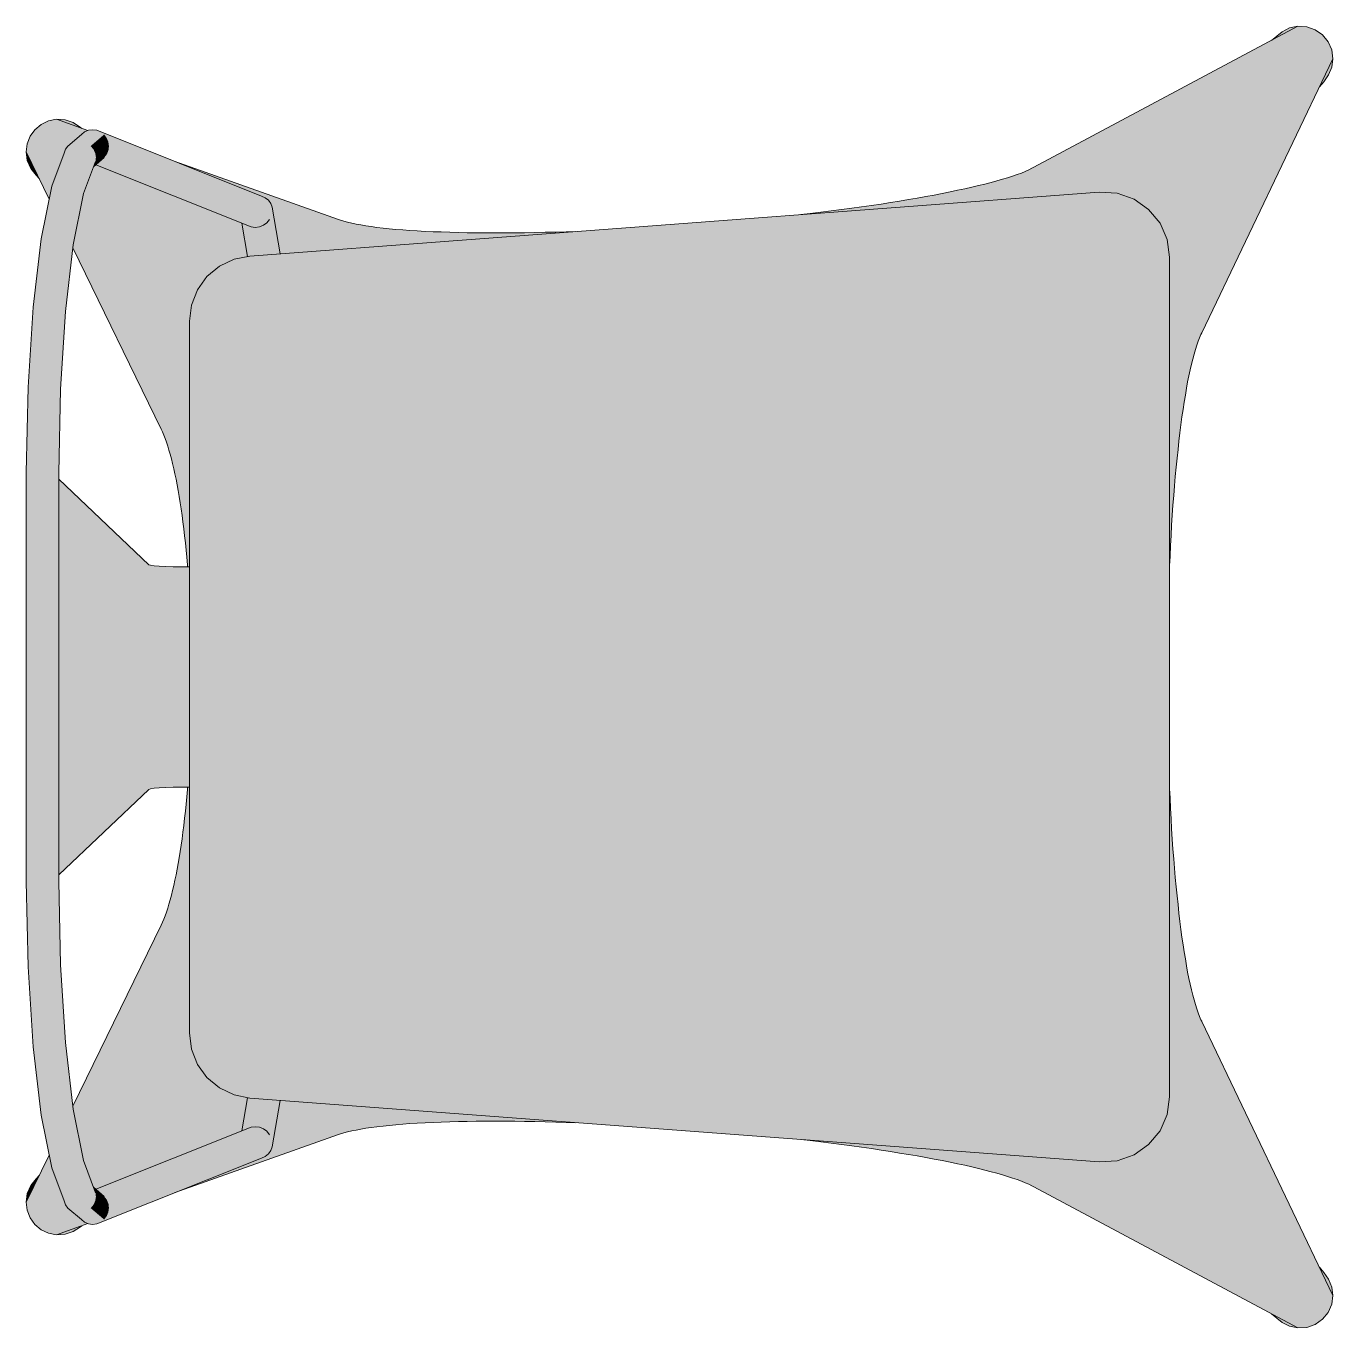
# Model space of a CAD drawing. Header units: millimetres. Extents: x 0 to 673989, y 0 to 383369.
# Drawn here: x 259774.2 to 260172.1, y 190180.1 to 190576.4 of the extents above; entities that cross this region are included whole.
import ezdxf

# ---------------------------------------------------------------- set-up
doc = ezdxf.new("R2010")
doc.units = ezdxf.units.MM
doc.header["$LTSCALE"] = 500
doc.layers.add('meble', color=5, linetype='Continuous', lineweight=80)

msp = doc.modelspace()

# ---------------------------------------------------------------- hatches: boundary and pattern name
at = {"layer": 'meble', "lineweight": 25, "true_color": 0xffffff, "transparency": 33554559}
for points in [[(260012.95, 190519.38), (260010.02, 190519.04), (260100.93, 190525.85), (260101.78, 190525.8), (260161.36, 190576.43), (260080.99, 190533.46), (260080.99, 190533.46), (260080.44, 190533.16), (260079.45, 190532.66), (260078.36, 190532.22), (260077.21, 190531.72), (260075.92, 190531.27), (260074.53, 190530.77), (260073.03, 190530.28), (260071.44, 190529.83), (260069.75, 190529.33), (260068.01, 190528.83), (260066.12, 190528.34), (260064.18, 190527.89), (260062.14, 190527.39), (260060, 190526.89), (260057.77, 190526.45), (260055.48, 190525.95), (260053.09, 190525.45), (260050.65, 190525), (260048.12, 190524.56), (260045.53, 190524.06), (260042.85, 190523.61), (260040.11, 190523.16), (260037.32, 190522.72), (260034.49, 190522.27), (260031.56, 190521.82), (260028.57, 190521.42), (260025.54, 190520.98), (260022.45, 190520.58), (260019.32, 190520.18), (260016.19, 190519.78)], [(260106.85, 190525.35), (260164.1, 190576.23), (260161.36, 190576.43), (260101.78, 190525.8), (260106.41, 190525.55)], [(260111.68, 190523.61), (260166.68, 190575.34), (260164.1, 190576.23), (260106.85, 190525.35), (260111.53, 190523.71)], [(260119.29, 190516.6), (260170.61, 190571.66), (260168.87, 190573.79), (260115.95, 190520.63), (260115.95, 190520.63)], [(260119.44, 190516.4), (260121.38, 190511.87), (260171.71, 190569.17), (260170.61, 190571.66), (260119.29, 190516.6)], [(260121.57, 190511.43), (260122.22, 190506.85), (260172.05, 190566.48), (260171.71, 190569.17), (260121.38, 190511.87)], [(260122.32, 190412.16), (260122.47, 190415.09), (260122.62, 190418.28), (260122.82, 190421.41), (260122.97, 190424.54), (260123.17, 190427.58), (260123.36, 190430.61), (260123.61, 190433.59), (260123.86, 190436.48), (260124.06, 190439.31), (260124.36, 190442.15), (260124.61, 190444.88), (260124.91, 190447.52), (260125.16, 190450.1), (260125.5, 190452.64), (260125.8, 190455.08), (260126.1, 190457.47), (260126.45, 190459.75), (260126.8, 190461.99), (260127.14, 190464.13), (260127.49, 190466.17), (260127.84, 190468.11), (260128.24, 190470), (260128.59, 190471.79), (260128.98, 190473.48), (260129.38, 190475.07), (260129.78, 190476.56), (260130.18, 190477.96), (260130.63, 190479.3), (260131.02, 190480.49), (260131.42, 190481.59), (260131.87, 190482.58), (260132.12, 190483.08), (260132.12, 190483.08), (260172.05, 190566.48), (260122.22, 190506.85), (260122.32, 190506.06)], [(259785.57, 190537.44), (259785.72, 190537.79), (259786.17, 190538.93), (259786.91, 190539.92), (259786.91, 190539.97), (259778.76, 190546.49), (259776.87, 190544.9)], [(259783.38, 190548.08), (259790.44, 190543.01), (259790.99, 190543.46), (259791.99, 190544.25), (259792.98, 190544.65)], [(259832.87, 190503.22), (259833.02, 190503.37), (259837.09, 190505.31), (259802.43, 190531.42), (259795.42, 190534.21), (259794.82, 190533.66)], [(259849.08, 190521.27), (259851.52, 190507.15), (259941.59, 190513.91), (259938.65, 190513.81), (259935.42, 190513.71), (259932.24, 190513.67), (259929.1, 190513.57), (259925.97, 190513.52), (259922.94, 190513.47), (259919.9, 190513.47), (259916.97, 190513.47), (259914.08, 190513.47), (259911.25, 190513.52), (259908.46, 190513.52), (259905.78, 190513.57), (259903.14, 190513.67), (259900.56, 190513.76), (259898.07, 190513.86), (259895.63, 190513.96), (259893.29, 190514.11), (259891.06, 190514.21), (259888.87, 190514.41), (259886.78, 190514.56), (259884.74, 190514.76), (259882.85, 190514.96), (259881.01, 190515.16), (259879.27, 190515.41), (259877.63, 190515.65), (259876.09, 190515.9), (259874.64, 190516.15), (259873.3, 190516.45), (259872.06, 190516.75), (259870.91, 190517.05), (259869.87, 190517.35), (259869.32, 190517.54), (259869.27, 190517.54), (259819.24, 190535.35), (259845.85, 190524.71), (259846.99, 190524.21), (259847.94, 190523.46), (259848.68, 190522.42)], [(259826.5, 190496.36), (259829.24, 190500.19), (259829.24, 190500.19), (259793.58, 190530.62), (259792.38, 190527.39)], [(259793.58, 190530.62), (259829.24, 190500.19), (259832.87, 190503.22), (259794.82, 190533.66), (259794.67, 190533.56)], [(259802.43, 190531.42), (259837.09, 190505.31), (259837.49, 190505.51), (259841.57, 190506.3), (259841.57, 190506.35), (259811.93, 190527.59)], [(259791.44, 190524.21), (259824.71, 190491.98), (259826.35, 190496.16), (259826.5, 190496.36), (259792.38, 190527.39), (259791.69, 190525.45)], [(259842.32, 190250.07), (260100.93, 190230.68), (260106.41, 190231.03), (260111.53, 190232.82), (260115.95, 190235.95), (260119.44, 190240.13), (260121.57, 190245.1), (260122.32, 190250.52), (260122.32, 190506.06), (260121.57, 190511.43), (260119.44, 190516.4), (260115.95, 190520.63), (260111.53, 190523.71), (260106.41, 190525.55), (260100.93, 190525.85), (259842.32, 190506.45), (259837.49, 190505.51), (259833.02, 190503.37), (259829.24, 190500.19), (259826.35, 190496.16), (259824.56, 190491.53), (259823.92, 190486.66), (259823.92, 190269.92), (259824.56, 190264.99), (259826.35, 190260.37), (259829.24, 190256.39), (259833.02, 190253.21), (259837.49, 190251.07)], [(259824.01, 190487.36), (259824.56, 190491.53), (259824.71, 190491.98), (259791.44, 190524.21), (259790.84, 190521.22)], [(259823.32, 190411.81), (259823.92, 190411.81), (259823.92, 190486.66), (259824.01, 190487.36), (259790.84, 190521.22), (259788.55, 190509.84), (259788.4, 190508.89), (259815.31, 190453.74), (259815.66, 190452.94), (259816.06, 190451.95), (259816.5, 190450.9), (259816.9, 190449.81), (259817.3, 190448.61), (259817.65, 190447.37), (259818.05, 190446.08), (259818.44, 190444.68), (259818.79, 190443.24), (259819.14, 190441.7), (259819.49, 190440.16), (259819.84, 190438.52), (259820.19, 190436.83), (259820.48, 190435.04), (259820.78, 190433.25), (259821.08, 190431.36), (259821.38, 190429.47), (259821.68, 190427.48), (259821.93, 190425.49), (259822.17, 190423.4), (259822.42, 190421.31), (259822.67, 190419.12), (259822.87, 190416.93), (259823.07, 190414.74), (259823.27, 190412.46)], [(259842.32, 190506.45), (259842.32, 190506.45), (259843.11, 190506.55), (259841.52, 190515.8), (259840.63, 190516.15)], [(259843.11, 190506.55), (259844.16, 190506.6), (259842.66, 190515.31), (259841.97, 190515.6), (259841.52, 190515.8)], [(259788.55, 190246.69), (259790.84, 190235.35), (259824.01, 190269.17), (259823.92, 190269.92), (259823.92, 190344.72), (259823.32, 190344.72), (259823.27, 190344.07), (259823.07, 190341.83), (259822.87, 190339.6), (259822.67, 190337.41), (259822.42, 190335.27), (259822.17, 190333.13), (259821.93, 190331.09), (259821.68, 190329.05), (259821.38, 190327.11), (259821.08, 190325.17), (259820.78, 190323.28), (259820.48, 190321.49), (259820.19, 190319.75), (259819.84, 190318.06), (259819.49, 190316.42), (259819.14, 190314.83), (259818.79, 190313.34), (259818.44, 190311.84), (259818.05, 190310.5), (259817.65, 190309.16), (259817.3, 190307.91), (259816.9, 190306.72), (259816.5, 190305.63), (259816.06, 190304.58), (259815.66, 190303.64), (259815.31, 190302.79), (259788.4, 190247.64)], [(260122.22, 190249.68), (260172.05, 190190.04), (260132.12, 190273.45), (260132.12, 190273.5), (260131.87, 190273.95), (260131.42, 190274.94), (260131.02, 190276.04), (260130.63, 190277.28), (260130.18, 190278.57), (260129.78, 190279.96), (260129.38, 190281.46), (260128.98, 190283.05), (260128.59, 190284.74), (260128.24, 190286.53), (260127.84, 190288.42), (260127.49, 190290.36), (260127.14, 190292.45), (260126.8, 190294.59), (260126.45, 190296.77), (260126.1, 190299.06), (260125.8, 190301.45), (260125.5, 190303.89), (260125.16, 190306.42), (260124.91, 190309.01), (260124.61, 190311.69), (260124.36, 190314.43), (260124.06, 190317.22), (260123.86, 190320.05), (260123.61, 190322.98), (260123.36, 190325.92), (260123.17, 190328.95), (260122.97, 190332.04), (260122.82, 190335.12), (260122.62, 190338.3), (260122.47, 190341.49), (260122.32, 190344.37), (260122.32, 190250.52)], [(259791.44, 190232.32), (259824.71, 190264.6), (259824.56, 190264.99), (259824.01, 190269.17), (259790.84, 190235.35)], [(259791.69, 190231.08), (259792.38, 190229.14), (259826.5, 190260.22), (259826.35, 190260.37), (259824.71, 190264.6), (259791.44, 190232.32)], [(259793.58, 190225.9), (259829.24, 190256.39), (259829.24, 190256.39), (259826.5, 190260.22), (259792.38, 190229.14)], [(259794.67, 190222.97), (259794.82, 190222.87), (259832.87, 190253.31), (259829.24, 190256.39), (259793.58, 190225.9)], [(259794.82, 190222.87), (259795.42, 190222.32), (259802.43, 190225.16), (259837.09, 190251.22), (259833.02, 190253.21), (259832.87, 190253.31)], [(259837.09, 190251.22), (259802.43, 190225.16), (259811.93, 190228.94), (259841.57, 190250.17), (259841.57, 190250.22), (259837.49, 190251.07)], [(259845.85, 190231.82), (259819.24, 190221.23), (259869.27, 190238.98), (259869.32, 190238.98), (259869.87, 190239.18), (259870.91, 190239.48), (259872.06, 190239.83), (259873.3, 190240.08), (259874.64, 190240.38), (259876.09, 190240.62), (259877.63, 190240.92), (259879.27, 190241.12), (259881.01, 190241.37), (259882.85, 190241.57), (259884.74, 190241.77), (259886.78, 190241.97), (259888.87, 190242.17), (259891.06, 190242.32), (259893.29, 190242.46), (259895.63, 190242.56), (259898.07, 190242.71), (259900.56, 190242.81), (259903.14, 190242.86), (259905.78, 190242.96), (259908.46, 190243.01), (259911.25, 190243.06), (259914.08, 190243.06), (259916.97, 190243.06), (259919.9, 190243.06), (259922.94, 190243.06), (259925.97, 190243.01), (259929.1, 190242.96), (259932.24, 190242.91), (259935.42, 190242.81), (259938.65, 190242.71), (259941.59, 190242.61), (259851.52, 190249.38), (259849.08, 190235.25), (259848.68, 190234.11), (259847.94, 190233.11), (259846.99, 190232.32)], [(259843.11, 190250.02), (259841.52, 190240.77), (259841.97, 190240.92), (259842.66, 190241.22), (259844.16, 190249.92)], [(260171.71, 190187.36), (260172.05, 190190.04), (260122.22, 190249.68), (260121.57, 190245.1), (260121.38, 190244.65)], [(260170.61, 190184.87), (260171.71, 190187.36), (260121.38, 190244.65), (260119.44, 190240.13), (260119.29, 190239.93)], [(260115.95, 190235.9), (260168.87, 190182.78), (260170.61, 190184.87), (260119.29, 190239.93), (260115.95, 190235.95)], [(260161.36, 190180.15), (260101.78, 190230.73), (260100.93, 190230.68), (260010.02, 190237.49), (260012.95, 190237.14), (260016.19, 190236.75), (260019.32, 190236.35), (260022.45, 190235.95), (260025.54, 190235.55), (260028.57, 190235.15), (260031.56, 190234.71), (260034.49, 190234.26), (260037.32, 190233.81), (260040.11, 190233.36), (260042.85, 190232.92), (260045.53, 190232.47), (260048.12, 190232.02), (260050.65, 190231.52), (260053.09, 190231.08), (260055.48, 190230.58), (260057.77, 190230.13), (260060, 190229.63), (260062.14, 190229.14), (260064.18, 190228.69), (260066.12, 190228.19), (260068.01, 190227.69), (260069.75, 190227.2), (260071.44, 190226.75), (260073.03, 190226.25), (260074.53, 190225.75), (260075.92, 190225.31), (260077.21, 190224.81), (260078.36, 190224.31), (260079.45, 190223.86), (260080.44, 190223.37), (260080.99, 190223.12), (260080.99, 190223.12)], [(260106.85, 190231.18), (260164.1, 190180.3), (260166.68, 190181.19), (260111.68, 190232.92), (260111.53, 190232.82)], [(260101.78, 190230.73), (260161.36, 190180.15), (260164.1, 190180.3), (260106.85, 190231.18), (260106.41, 190231.03)], [(259778.76, 190210.04), (259786.91, 190216.6), (259786.91, 190216.6), (259786.17, 190217.6), (259785.72, 190218.79), (259785.57, 190219.09), (259776.87, 190211.63)], [(259783.38, 190208.5), (259792.98, 190211.88), (259791.99, 190212.33), (259790.99, 190213.12), (259790.44, 190213.57)]]:
    msp.add_hatch(color=7, dxfattribs=at).paths.add_polyline_path(points)

# ---------------------------------------------------------------- linework, layer by layer
at = {"layer": 'meble', "lineweight": 9}
for points in [[(260010.02, 190519.04), (260012.95, 190519.38), (260016.19, 190519.78), (260019.32, 190520.18), (260022.45, 190520.58), (260025.54, 190520.98), (260028.57, 190521.42), (260031.56, 190521.82), (260034.49, 190522.27), (260037.32, 190522.72), (260040.11, 190523.16), (260042.85, 190523.61), (260045.53, 190524.06), (260048.12, 190524.56), (260050.65, 190525), (260053.09, 190525.45), (260055.48, 190525.95), (260057.77, 190526.45), (260060, 190526.89), (260062.14, 190527.39), (260064.18, 190527.89), (260066.12, 190528.34), (260068.01, 190528.83), (260069.75, 190529.33), (260071.44, 190529.83), (260073.03, 190530.28), (260074.53, 190530.77), (260075.92, 190531.27), (260077.21, 190531.72), (260078.36, 190532.22), (260079.45, 190532.66), (260080.44, 190533.16), (260080.99, 190533.46), (260161.36, 190576.43), (260164.1, 190576.23), (260166.68, 190575.34), (260168.87, 190573.79), (260170.61, 190571.66), (260171.71, 190569.17), (260172.05, 190566.48), (260171.76, 190563.95), (260170.76, 190561.61), (260169.27, 190559.52), (260167.98, 190557.93)], [(260153.35, 190572.1), (260156.59, 190574.74), (260158.87, 190575.88), (260161.36, 190576.43)], [(260172.05, 190566.48), (260132.12, 190483.08), (260131.87, 190482.58), (260131.42, 190481.59), (260131.02, 190480.49), (260130.63, 190479.3), (260130.18, 190477.96), (260129.78, 190476.56), (260129.38, 190475.07), (260128.98, 190473.48), (260128.59, 190471.79), (260128.24, 190470), (260127.84, 190468.11), (260127.49, 190466.17), (260127.14, 190464.13), (260126.8, 190461.99), (260126.45, 190459.75), (260126.1, 190457.47), (260125.8, 190455.08), (260125.5, 190452.64), (260125.16, 190450.1), (260124.91, 190447.52), (260124.61, 190444.88), (260124.36, 190442.15), (260124.06, 190439.31), (260123.86, 190436.48), (260123.61, 190433.59), (260123.36, 190430.61), (260123.17, 190427.58), (260122.97, 190424.54), (260122.82, 190421.41), (260122.62, 190418.28), (260122.47, 190415.09), (260122.32, 190412.16)], [(259778.21, 190529.93), (259777.21, 190531.02), (259775.57, 190533.11), (259774.53, 190535.55), (259774.18, 190538.13), (259774.53, 190540.57), (259775.42, 190542.91), (259776.87, 190544.9), (259778.76, 190546.49), (259780.99, 190547.58), (259783.38, 190548.08), (259786.02, 190547.88), (259788.55, 190547.09), (259790.74, 190545.59), (259791.14, 190545.3)], [(259783.38, 190548.08), (259792.98, 190544.65)], [(259851.52, 190249.38), (259849.08, 190235.25), (259848.68, 190234.11), (259847.94, 190233.11), (259846.99, 190232.32), (259845.85, 190231.82), (259795.72, 190211.83), (259794.42, 190211.63), (259793.18, 190211.83), (259791.99, 190212.33), (259790.99, 190213.12), (259786.91, 190216.6), (259786.17, 190217.6), (259785.72, 190218.79), (259781.99, 190228.84), (259778.76, 190244.85), (259776.32, 190265.74), (259774.78, 190290.01), (259774.23, 190316.02), (259774.23, 190378.29), (259774.23, 190440.51), (259774.78, 190466.52), (259776.32, 190490.84), (259778.76, 190511.68), (259781.99, 190527.69), (259785.72, 190537.79), (259786.17, 190538.93), (259786.91, 190539.92), (259790.99, 190543.46), (259791.99, 190544.25), (259793.18, 190544.75), (259794.42, 190544.9), (259795.72, 190544.75), (259845.85, 190524.71), (259846.99, 190524.21), (259847.94, 190523.46), (259848.68, 190522.42), (259849.08, 190521.27), (259851.52, 190507.15)], [(259781.19, 190523.76), (259774.18, 190538.13)], [(259795.32, 190221.28), (259791.69, 190231.08), (259788.55, 190246.69), (259786.12, 190267.03), (259784.63, 190290.71), (259784.13, 190316.17), (259784.13, 190378.29), (259784.13, 190440.36), (259784.63, 190465.87), (259786.12, 190489.54), (259788.55, 190509.84), (259791.69, 190525.45), (259795.32, 190535.25)], [(259797.95, 190536.39), (259794.67, 190533.56)], [(259848.33, 190517.59), (259847.49, 190516.6), (259846.44, 190515.8), (259845.2, 190515.31), (259843.96, 190515.16), (259842.66, 190515.31), (259795.42, 190534.21)], [(259819.24, 190535.35), (259869.27, 190517.54), (259869.32, 190517.54), (259869.87, 190517.35), (259870.91, 190517.05), (259872.06, 190516.75), (259873.3, 190516.45), (259874.64, 190516.15), (259876.09, 190515.9), (259877.63, 190515.65), (259879.27, 190515.41), (259881.01, 190515.16), (259882.85, 190514.96), (259884.74, 190514.76), (259886.78, 190514.56), (259888.87, 190514.41), (259891.06, 190514.21), (259893.29, 190514.11), (259895.63, 190513.96), (259898.07, 190513.86), (259900.56, 190513.76), (259903.14, 190513.67), (259905.78, 190513.57), (259908.46, 190513.52), (259911.25, 190513.52), (259914.08, 190513.47), (259916.97, 190513.47), (259919.9, 190513.47), (259922.94, 190513.47), (259925.97, 190513.52), (259929.1, 190513.57), (259932.24, 190513.67), (259935.42, 190513.71), (259938.65, 190513.81), (259941.59, 190513.91)], [(260080.99, 190533.46), (260080.99, 190533.46)], [(259841.57, 190506.3), (259839.83, 190516.45)], [(259823.32, 190411.81), (259823.27, 190412.46), (259823.07, 190414.74), (259822.87, 190416.93), (259822.67, 190419.12), (259822.42, 190421.31), (259822.17, 190423.4), (259821.93, 190425.49), (259821.68, 190427.48), (259821.38, 190429.47), (259821.08, 190431.36), (259820.78, 190433.25), (259820.48, 190435.04), (259820.19, 190436.83), (259819.84, 190438.52), (259819.49, 190440.16), (259819.14, 190441.7), (259818.79, 190443.24), (259818.44, 190444.68), (259818.05, 190446.08), (259817.65, 190447.37), (259817.3, 190448.61), (259816.9, 190449.81), (259816.5, 190450.9), (259816.06, 190451.95), (259815.66, 190452.94), (259815.31, 190453.74), (259788.4, 190508.89)], [(260132.12, 190483.08), (260132.12, 190483.08)], [(259823.92, 190411.81), (259821.43, 190411.81), (259818.99, 190411.86), (259816.75, 190411.91), (259814.71, 190412.01), (259813.12, 190412.16), (259812.08, 190412.31), (259811.53, 190412.46), (259784.13, 190438.47)], [(259784.13, 190318.06), (259811.53, 190344.07), (259812.08, 190344.22), (259813.12, 190344.42), (259814.71, 190344.52), (259816.75, 190344.62), (259818.99, 190344.72), (259821.43, 190344.72), (259823.92, 190344.72)], [(259788.4, 190247.64), (259815.31, 190302.79), (259815.66, 190303.64), (259816.06, 190304.58), (259816.5, 190305.63), (259816.9, 190306.72), (259817.3, 190307.91), (259817.65, 190309.16), (259818.05, 190310.5), (259818.44, 190311.84), (259818.79, 190313.34), (259819.14, 190314.83), (259819.49, 190316.42), (259819.84, 190318.06), (259820.19, 190319.75), (259820.48, 190321.49), (259820.78, 190323.28), (259821.08, 190325.17), (259821.38, 190327.11), (259821.68, 190329.05), (259821.93, 190331.09), (259822.17, 190333.13), (259822.42, 190335.27), (259822.67, 190337.41), (259822.87, 190339.6), (259823.07, 190341.83), (259823.27, 190344.07), (259823.32, 190344.72)], [(260122.32, 190344.37), (260122.47, 190341.49), (260122.62, 190338.3), (260122.82, 190335.12), (260122.97, 190332.04), (260123.17, 190328.95), (260123.36, 190325.92), (260123.61, 190322.98), (260123.86, 190320.05), (260124.06, 190317.22), (260124.36, 190314.43), (260124.61, 190311.69), (260124.91, 190309.01), (260125.16, 190306.42), (260125.5, 190303.89), (260125.8, 190301.45), (260126.1, 190299.06), (260126.45, 190296.77), (260126.8, 190294.59), (260127.14, 190292.45), (260127.49, 190290.36), (260127.84, 190288.42), (260128.24, 190286.53), (260128.59, 190284.74), (260128.98, 190283.05), (260129.38, 190281.46), (260129.78, 190279.96), (260130.18, 190278.57), (260130.63, 190277.28), (260131.02, 190276.04), (260131.42, 190274.94), (260131.87, 190273.95), (260132.12, 190273.5), (260132.12, 190273.45), (260172.05, 190190.04)], [(259841.57, 190250.22), (259839.83, 190240.08)], [(259848.33, 190238.93), (259847.49, 190239.98), (259846.44, 190240.72), (259845.2, 190241.22), (259843.96, 190241.37), (259842.66, 190241.22), (259795.42, 190222.32)], [(259941.59, 190242.61), (259938.65, 190242.71), (259935.42, 190242.81), (259932.24, 190242.91), (259929.1, 190242.96), (259925.97, 190243.01), (259922.94, 190243.06), (259919.9, 190243.06), (259916.97, 190243.06), (259914.08, 190243.06), (259911.25, 190243.06), (259908.46, 190243.01), (259905.78, 190242.96), (259903.14, 190242.86), (259900.56, 190242.81), (259898.07, 190242.71), (259895.63, 190242.56), (259893.29, 190242.46), (259891.06, 190242.32), (259888.87, 190242.17), (259886.78, 190241.97), (259884.74, 190241.77), (259882.85, 190241.57), (259881.01, 190241.37), (259879.27, 190241.12), (259877.63, 190240.92), (259876.09, 190240.62), (259874.64, 190240.38), (259873.3, 190240.08), (259872.06, 190239.83), (259870.91, 190239.48), (259869.87, 190239.18), (259869.32, 190238.98), (259869.27, 190238.98), (259819.24, 190221.23)], [(260010.02, 190237.49), (260012.95, 190237.14), (260016.19, 190236.75), (260019.32, 190236.35), (260022.45, 190235.95), (260025.54, 190235.55), (260028.57, 190235.15), (260031.56, 190234.71), (260034.49, 190234.26), (260037.32, 190233.81), (260040.11, 190233.36), (260042.85, 190232.92), (260045.53, 190232.47), (260048.12, 190232.02), (260050.65, 190231.52), (260053.09, 190231.08), (260055.48, 190230.58), (260057.77, 190230.13), (260060, 190229.63), (260062.14, 190229.14), (260064.18, 190228.69), (260066.12, 190228.19), (260068.01, 190227.69), (260069.75, 190227.2), (260071.44, 190226.75), (260073.03, 190226.25), (260074.53, 190225.75), (260075.92, 190225.31), (260077.21, 190224.81), (260078.36, 190224.31), (260079.45, 190223.86), (260080.44, 190223.37), (260080.99, 190223.12), (260161.36, 190180.15), (260164.1, 190180.3), (260166.68, 190181.19), (260168.87, 190182.78), (260170.61, 190184.87), (260171.71, 190187.36), (260172.05, 190190.04), (260171.76, 190192.58), (260170.76, 190194.97), (260169.27, 190197.01), (260167.98, 190198.6)], [(259774.18, 190218.39), (259781.19, 190232.77)], [(259778.21, 190226.6), (259777.21, 190225.51), (259775.57, 190223.47), (259774.53, 190221.03), (259774.18, 190218.39), (259774.53, 190215.96), (259775.42, 190213.67), (259776.87, 190211.63), (259778.76, 190210.04), (259780.99, 190208.99), (259783.38, 190208.5), (259786.02, 190208.65), (259788.55, 190209.49), (259790.74, 190210.93), (259791.14, 190211.23)], [(259797.95, 190220.18), (259794.67, 190222.97)], [(260080.99, 190223.12), (260080.99, 190223.12)], [(259792.98, 190211.88), (259783.38, 190208.5)], [(260153.35, 190184.42), (260156.59, 190181.79), (260158.87, 190180.65), (260161.36, 190180.15)]]:
    msp.add_lwpolyline(points, dxfattribs=at)
msp.add_lwpolyline([(260100.93, 190230.68), (260106.41, 190231.03), (260111.53, 190232.82), (260115.95, 190235.95), (260119.44, 190240.13), (260121.57, 190245.1), (260122.32, 190250.52), (260122.32, 190506.06), (260121.57, 190511.43), (260119.44, 190516.4), (260115.95, 190520.63), (260111.53, 190523.71), (260106.41, 190525.55), (260100.93, 190525.85), (259842.32, 190506.45), (259837.49, 190505.51), (259833.02, 190503.37), (259829.24, 190500.19), (259826.35, 190496.16), (259824.56, 190491.53), (259823.92, 190486.66), (259823.92, 190269.92), (259824.56, 190264.99), (259826.35, 190260.37), (259829.24, 190256.39), (259833.02, 190253.21), (259837.49, 190251.07), (259842.32, 190250.07)], close=True, dxfattribs=at)
at = {"layer": 'meble', "color": 7, "lineweight": 0, "true_color": 0xffffff, "transparency": 33554559}
for points in [[(260111.68, 190523.61), (260115.95, 190520.63), (260166.68, 190575.34), (260168.87, 190573.79)], [(260156.59, 190574.74), (260153.35, 190572.1), (260158.87, 190575.88), (260156.04, 190573.55)], [(260158.87, 190575.88), (260156.04, 190573.55), (260161.36, 190576.43)], [(260172.05, 190566.48), (260169.57, 190561.26), (260171.76, 190563.95)], [(260167.98, 190557.93), (260169.27, 190559.52), (260168.13, 190558.23), (260170.76, 190561.61)], [(260168.13, 190558.23), (260170.76, 190561.61), (260169.57, 190561.26), (260171.76, 190563.95)], [(259786.91, 190539.97), (259788.85, 190541.62), (259778.76, 190546.49), (259780.99, 190547.58)], [(259780.99, 190547.58), (259788.85, 190541.62), (259783.38, 190548.08), (259790.44, 190543.01)], [(259783.38, 190548.08), (259788.36, 190546.29), (259786.02, 190547.88)], [(259791.09, 190545.35), (259788.55, 190547.09), (259788.36, 190546.29), (259786.02, 190547.88)], [(259791.09, 190545.35), (259791.14, 190545.3), (259788.55, 190547.09), (259790.74, 190545.59)], [(259783.53, 190531.87), (259784.53, 190534.6), (259774.53, 190540.57), (259775.42, 190542.91)], [(259775.42, 190542.91), (259784.53, 190534.6), (259776.87, 190544.9), (259785.57, 190537.44)], [(259790.99, 190543.46), (259786.91, 190539.92), (259791.99, 190544.25), (259787.91, 190540.72)], [(259791.99, 190544.25), (259787.91, 190540.72), (259793.18, 190544.75), (259789.05, 190541.22)], [(259789.05, 190541.22), (259790.29, 190541.37), (259793.18, 190544.75), (259794.42, 190544.9)], [(259790.29, 190541.37), (259791.59, 190541.22), (259794.42, 190544.9), (259795.72, 190544.75)], [(259791.59, 190541.22), (259792.78, 190540.72), (259795.72, 190544.75), (259796.91, 190544.25)], [(259792.78, 190540.72), (259793.83, 190539.92), (259796.91, 190544.25), (259797.95, 190543.46)], [(259793.83, 190539.92), (259794.67, 190538.93), (259797.95, 190543.46), (259798.7, 190542.41)], [(259794.67, 190538.93), (259795.22, 190537.79), (259798.7, 190542.41), (259799.2, 190541.22)], [(259796.91, 190544.25), (259846.99, 190524.21), (259795.72, 190544.75), (259845.85, 190524.71)], [(259797.95, 190543.46), (259847.94, 190523.46), (259796.91, 190544.25), (259846.99, 190524.21)], [(259798.7, 190542.41), (259848.68, 190522.42), (259797.95, 190543.46), (259847.94, 190523.46)], [(259799.2, 190541.22), (259849.08, 190521.27), (259798.7, 190542.41), (259848.68, 190522.42)], [(259774.18, 190538.13), (259782.64, 190529.53), (259774.53, 190540.57), (259783.53, 190531.87)], [(259774.53, 190535.55), (259776.47, 190533.51), (259774.18, 190538.13)], [(259774.18, 190538.13), (259781.19, 190523.76), (259782.64, 190529.53), (259781.99, 190527.69)], [(259785.72, 190537.79), (259781.99, 190527.69), (259786.17, 190538.93), (259782.39, 190528.73)], [(259786.17, 190538.93), (259782.39, 190528.73), (259786.91, 190539.92), (259783.08, 190529.63)], [(259786.91, 190539.92), (259783.08, 190529.63), (259787.91, 190540.72), (259784.03, 190530.33)], [(259787.91, 190540.72), (259784.03, 190530.33), (259789.05, 190541.22), (259785.17, 190530.77)], [(259789.05, 190541.22), (259785.17, 190530.77), (259790.29, 190541.37), (259786.42, 190530.92)], [(259790.29, 190541.37), (259786.42, 190530.92), (259791.59, 190541.22), (259787.71, 190530.77)], [(259791.59, 190541.22), (259787.71, 190530.77), (259792.78, 190540.72), (259788.95, 190530.33)], [(259792.78, 190540.72), (259788.95, 190530.33), (259793.83, 190539.92), (259790.05, 190529.63)], [(259793.83, 190539.92), (259790.05, 190529.63), (259794.67, 190538.93), (259790.89, 190528.73)], [(259794.67, 190538.93), (259790.89, 190528.73), (259795.22, 190537.79), (259791.49, 190527.69)], [(259795.22, 190537.79), (259791.49, 190527.69), (259795.42, 190536.54), (259791.74, 190526.6)], [(259794.87, 190534.11), (259798.75, 190537.39), (259795.32, 190535.25), (259799.25, 190538.63)], [(259795.22, 190537.79), (259795.42, 190536.54), (259799.2, 190541.22), (259799.4, 190539.92)], [(259795.42, 190536.54), (259795.32, 190535.25), (259799.4, 190539.92), (259799.25, 190538.63)], [(259798.75, 190537.39), (259848.33, 190517.59), (259799.25, 190538.63), (259848.93, 190518.74)], [(259849.18, 190520.03), (259849.08, 190521.27), (259799.4, 190539.92), (259799.2, 190541.22)], [(259848.93, 190518.74), (259849.18, 190520.03), (259799.25, 190538.63), (259799.4, 190539.92)], [(259777.86, 190530.62), (259776.47, 190533.51), (259775.57, 190533.11), (259774.53, 190535.55)], [(259795.42, 190536.54), (259791.74, 190526.6), (259795.32, 190535.25), (259791.69, 190525.45)], [(259794.87, 190534.11), (259794.67, 190533.56), (259798.75, 190537.39), (259797.95, 190536.39)], [(259843.96, 190515.16), (259795.72, 190534.45), (259842.66, 190515.31), (259795.42, 190534.21)], [(259795.72, 190534.45), (259843.96, 190515.16), (259796.26, 190534.9), (259845.2, 190515.31)], [(259796.26, 190534.9), (259845.2, 190515.31), (259797.01, 190535.55), (259846.44, 190515.8)], [(259797.01, 190535.55), (259846.44, 190515.8), (259797.95, 190536.39), (259847.49, 190516.6)], [(259847.49, 190516.6), (259848.33, 190517.59), (259797.95, 190536.39), (259798.75, 190537.39)], [(259778.21, 190529.93), (259777.86, 190530.62), (259777.21, 190531.02), (259775.57, 190533.11)], [(259783.08, 190529.63), (259779.8, 190513.27), (259784.03, 190530.33), (259780.75, 190513.86)], [(259780.75, 190513.86), (259781.84, 190514.21), (259784.03, 190530.33), (259785.17, 190530.77)], [(259785.17, 190530.77), (259781.84, 190514.21), (259786.42, 190530.92), (259783.08, 190514.31)], [(259783.08, 190514.31), (259784.38, 190514.21), (259786.42, 190530.92), (259787.71, 190530.77)], [(259784.38, 190514.21), (259785.62, 190513.86), (259787.71, 190530.77), (259788.95, 190530.33)], [(259785.62, 190513.86), (259786.76, 190513.27), (259788.95, 190530.33), (259790.05, 190529.63)], [(259781.99, 190527.69), (259778.76, 190511.68), (259782.39, 190528.73), (259779.1, 190512.57)], [(259779.1, 190512.57), (259779.8, 190513.27), (259782.39, 190528.73), (259783.08, 190529.63)], [(259787.66, 190512.57), (259790.89, 190528.73), (259786.76, 190513.27), (259790.05, 190529.63)], [(259787.66, 190512.57), (259788.26, 190511.68), (259790.89, 190528.73), (259791.49, 190527.69)], [(259788.26, 190511.68), (259788.55, 190510.78), (259791.49, 190527.69), (259791.74, 190526.6)], [(259788.55, 190510.78), (259788.55, 190509.84), (259791.74, 190526.6), (259791.69, 190525.45)], [(259841.57, 190506.35), (259839.83, 190516.45), (259811.93, 190527.59)], [(259850.17, 190507.05), (259850.92, 190507.1), (259848.33, 190517.59), (259848.93, 190518.74)], [(259850.92, 190507.1), (259851.37, 190507.15), (259848.93, 190518.74), (259849.18, 190520.03)], [(259851.37, 190507.15), (259851.52, 190507.15), (259849.18, 190520.03), (259849.08, 190521.27)], [(259777.26, 190491.93), (259778.21, 190492.33), (259779.8, 190513.27), (259780.75, 190513.86)], [(259780.75, 190513.86), (259778.21, 190492.33), (259781.84, 190514.21), (259779.3, 190492.58)], [(259779.3, 190492.58), (259780.55, 190492.68), (259781.84, 190514.21), (259783.08, 190514.31)], [(259780.55, 190492.68), (259781.84, 190492.58), (259783.08, 190514.31), (259784.38, 190514.21)], [(259781.84, 190492.58), (259783.08, 190492.33), (259784.38, 190514.21), (259785.62, 190513.86)], [(259784.23, 190491.93), (259786.76, 190513.27), (259783.08, 190492.33), (259785.62, 190513.86)], [(259841.57, 190506.3), (259841.77, 190506.35), (259839.83, 190516.45), (259840.03, 190516.35)], [(259841.77, 190506.35), (259842.32, 190506.45), (259840.03, 190516.35), (259840.63, 190516.15)], [(259844.16, 190506.6), (259845.4, 190506.7), (259842.66, 190515.31), (259843.96, 190515.16)], [(259845.4, 190506.7), (259846.69, 190506.8), (259843.96, 190515.16), (259845.2, 190515.31)], [(259846.69, 190506.8), (259847.99, 190506.9), (259845.2, 190515.31), (259846.44, 190515.8)], [(259847.99, 190506.9), (259849.18, 190507), (259846.44, 190515.8), (259847.49, 190516.6)], [(259849.18, 190507), (259850.17, 190507.05), (259847.49, 190516.6), (259848.33, 190517.59)], [(259778.76, 190511.68), (259776.32, 190490.84), (259779.1, 190512.57), (259776.62, 190491.43)], [(259776.62, 190491.43), (259777.26, 190491.93), (259779.1, 190512.57), (259779.8, 190513.27)], [(259784.23, 190491.93), (259785.12, 190491.43), (259786.76, 190513.27), (259787.66, 190512.57)], [(259785.82, 190490.84), (259788.26, 190511.68), (259785.12, 190491.43), (259787.66, 190512.57)], [(259786.12, 190490.19), (259788.55, 190510.78), (259785.82, 190490.84), (259788.26, 190511.68)], [(259786.17, 190489.54), (259788.55, 190509.84), (259786.12, 190490.19), (259788.55, 190510.78)], [(259774.78, 190466.52), (259775.08, 190466.82), (259776.32, 190490.84), (259776.62, 190491.43)], [(259775.08, 190466.82), (259775.67, 190467.11), (259776.62, 190491.43), (259777.26, 190491.93)], [(259777.26, 190491.93), (259775.67, 190467.11), (259778.21, 190492.33), (259776.57, 190467.31)], [(259776.57, 190467.31), (259777.71, 190467.46), (259778.21, 190492.33), (259779.3, 190492.58)], [(259777.71, 190467.46), (259778.96, 190467.46), (259779.3, 190492.58), (259780.55, 190492.68)], [(259778.96, 190467.46), (259780.25, 190467.46), (259780.55, 190492.68), (259781.84, 190492.58)], [(259780.25, 190467.46), (259781.49, 190467.31), (259781.84, 190492.58), (259783.08, 190492.33)], [(259781.49, 190467.31), (259782.64, 190467.11), (259783.08, 190492.33), (259784.23, 190491.93)], [(259782.64, 190467.11), (259783.58, 190466.82), (259784.23, 190491.93), (259785.12, 190491.43)], [(259783.58, 190466.82), (259784.23, 190466.52), (259785.12, 190491.43), (259785.82, 190490.84)], [(259784.23, 190466.52), (259784.63, 190466.17), (259785.82, 190490.84), (259786.12, 190490.19)], [(259784.63, 190466.17), (259784.63, 190465.87), (259786.12, 190490.19), (259786.17, 190489.54)], [(259774.23, 190440.51), (259774.53, 190440.61), (259774.78, 190466.52), (259775.08, 190466.82)], [(259775.08, 190466.82), (259774.53, 190440.61), (259775.67, 190467.11), (259775.18, 190440.66)], [(259775.67, 190467.11), (259775.18, 190440.66), (259776.57, 190467.31), (259776.07, 190440.71)], [(259776.57, 190467.31), (259776.07, 190440.71), (259777.71, 190467.46), (259777.17, 190440.75)], [(259777.71, 190467.46), (259777.17, 190440.75), (259778.96, 190467.46), (259778.41, 190440.75)], [(259778.96, 190467.46), (259778.41, 190440.75), (259780.25, 190467.46), (259779.7, 190440.75)], [(259780.25, 190467.46), (259779.7, 190440.75), (259781.49, 190467.31), (259780.94, 190440.71)], [(259781.49, 190467.31), (259780.94, 190440.71), (259782.64, 190467.11), (259782.09, 190440.66)], [(259782.64, 190467.11), (259782.09, 190440.66), (259783.58, 190466.82), (259783.03, 190440.61)], [(259783.58, 190466.82), (259783.03, 190440.61), (259784.23, 190466.52), (259783.73, 190440.51)], [(259783.73, 190440.51), (259784.08, 190440.46), (259784.23, 190466.52), (259784.63, 190466.17)], [(259784.08, 190440.46), (259784.13, 190440.36), (259784.63, 190466.17), (259784.63, 190465.87)], [(259774.23, 190440.51), (259774.23, 190378.29), (259774.53, 190440.61), (259774.53, 190378.29)], [(259774.53, 190440.61), (259774.53, 190378.29), (259775.18, 190440.66), (259775.18, 190378.29)], [(259775.18, 190440.66), (259775.18, 190378.29), (259776.07, 190440.71), (259776.07, 190378.29)], [(259776.07, 190440.71), (259776.07, 190378.29), (259777.17, 190440.75), (259777.17, 190378.29)], [(259777.17, 190440.75), (259777.17, 190378.29), (259778.41, 190440.75), (259778.41, 190378.29)], [(259778.41, 190440.75), (259778.41, 190378.29), (259779.7, 190440.75), (259779.7, 190378.29)], [(259779.7, 190440.75), (259779.7, 190378.29), (259780.94, 190440.71), (259780.94, 190378.29)], [(259780.94, 190440.71), (259780.94, 190378.29), (259782.09, 190440.66), (259782.09, 190378.29)], [(259782.09, 190440.66), (259782.09, 190378.29), (259783.03, 190440.61), (259783.03, 190378.29)], [(259783.03, 190440.61), (259783.03, 190378.29), (259783.73, 190440.51), (259783.73, 190378.29)], [(259783.73, 190440.51), (259783.73, 190378.29), (259784.08, 190440.46), (259784.08, 190378.29)], [(259784.08, 190440.46), (259784.08, 190378.29), (259784.13, 190440.36), (259784.13, 190378.29)], [(259784.13, 190438.47), (259784.13, 190318.06), (259811.53, 190412.46), (259811.53, 190344.07)], [(259811.53, 190412.46), (259811.53, 190344.07), (259812.08, 190412.31), (259812.08, 190344.22)], [(259812.08, 190412.31), (259812.08, 190344.22), (259813.12, 190412.16), (259813.12, 190344.42)], [(259813.12, 190412.16), (259813.12, 190344.42), (259814.71, 190412.01), (259814.71, 190344.52)], [(259814.71, 190412.01), (259814.71, 190344.52), (259816.75, 190411.91), (259816.75, 190344.62)], [(259816.75, 190411.91), (259816.75, 190344.62), (259818.99, 190411.86), (259818.99, 190344.72)], [(259818.99, 190344.72), (259821.43, 190344.72), (259818.99, 190411.86), (259821.43, 190411.81)], [(259821.43, 190344.72), (259823.92, 190344.72), (259821.43, 190411.81), (259823.92, 190411.81)], [(259774.23, 190316.02), (259774.53, 190315.92), (259774.23, 190378.29), (259774.53, 190378.29)], [(259774.53, 190315.92), (259775.18, 190315.87), (259774.53, 190378.29), (259775.18, 190378.29)], [(259775.18, 190315.87), (259776.07, 190315.82), (259775.18, 190378.29), (259776.07, 190378.29)], [(259776.07, 190315.82), (259777.17, 190315.77), (259776.07, 190378.29), (259777.17, 190378.29)], [(259777.17, 190315.77), (259778.41, 190315.77), (259777.17, 190378.29), (259778.41, 190378.29)], [(259778.41, 190315.77), (259779.7, 190315.77), (259778.41, 190378.29), (259779.7, 190378.29)], [(259779.7, 190315.77), (259780.94, 190315.82), (259779.7, 190378.29), (259780.94, 190378.29)], [(259780.94, 190315.82), (259782.09, 190315.87), (259780.94, 190378.29), (259782.09, 190378.29)], [(259782.09, 190315.87), (259783.03, 190315.92), (259782.09, 190378.29), (259783.03, 190378.29)], [(259783.03, 190315.92), (259783.73, 190316.02), (259783.03, 190378.29), (259783.73, 190378.29)], [(259783.73, 190316.02), (259784.08, 190316.12), (259783.73, 190378.29), (259784.08, 190378.29)], [(259784.08, 190316.12), (259784.13, 190316.17), (259784.08, 190378.29), (259784.13, 190378.29)], [(259774.78, 190290.01), (259775.08, 190289.71), (259774.23, 190316.02), (259774.53, 190315.92)], [(259775.08, 190289.71), (259775.67, 190289.46), (259774.53, 190315.92), (259775.18, 190315.87)], [(259775.67, 190289.46), (259776.57, 190289.21), (259775.18, 190315.87), (259776.07, 190315.82)], [(259776.57, 190289.21), (259777.71, 190289.12), (259776.07, 190315.82), (259777.17, 190315.77)], [(259777.71, 190289.12), (259778.96, 190289.07), (259777.17, 190315.77), (259778.41, 190315.77)], [(259778.96, 190289.07), (259780.25, 190289.12), (259778.41, 190315.77), (259779.7, 190315.77)], [(259780.25, 190289.12), (259781.49, 190289.21), (259779.7, 190315.77), (259780.94, 190315.82)], [(259781.49, 190289.21), (259782.64, 190289.46), (259780.94, 190315.82), (259782.09, 190315.87)], [(259782.64, 190289.46), (259783.58, 190289.71), (259782.09, 190315.87), (259783.03, 190315.92)], [(259783.58, 190289.71), (259784.23, 190290.01), (259783.03, 190315.92), (259783.73, 190316.02)], [(259783.73, 190316.02), (259784.23, 190290.01), (259784.08, 190316.12), (259784.63, 190290.36)], [(259784.08, 190316.12), (259784.63, 190290.36), (259784.13, 190316.17), (259784.63, 190290.71)], [(259776.62, 190265.09), (259775.08, 190289.71), (259776.32, 190265.74), (259774.78, 190290.01)], [(259776.62, 190265.09), (259777.26, 190264.6), (259775.08, 190289.71), (259775.67, 190289.46)], [(259778.21, 190264.2), (259776.57, 190289.21), (259777.26, 190264.6), (259775.67, 190289.46)], [(259779.3, 190263.95), (259777.71, 190289.12), (259778.21, 190264.2), (259776.57, 190289.21)], [(259779.3, 190263.95), (259780.55, 190263.85), (259777.71, 190289.12), (259778.96, 190289.07)], [(259778.96, 190289.07), (259780.55, 190263.85), (259780.25, 190289.12), (259781.84, 190263.95)], [(259781.84, 190263.95), (259783.08, 190264.2), (259780.25, 190289.12), (259781.49, 190289.21)], [(259783.08, 190264.2), (259784.23, 190264.6), (259781.49, 190289.21), (259782.64, 190289.46)], [(259784.23, 190264.6), (259785.12, 190265.09), (259782.64, 190289.46), (259783.58, 190289.71)], [(259785.12, 190265.09), (259785.82, 190265.74), (259783.58, 190289.71), (259784.23, 190290.01)], [(259785.82, 190265.74), (259786.12, 190266.39), (259784.23, 190290.01), (259784.63, 190290.36)], [(259786.12, 190266.39), (259786.17, 190267.03), (259784.63, 190290.36), (259784.63, 190290.71)], [(259779.1, 190244.01), (259776.62, 190265.09), (259778.76, 190244.85), (259776.32, 190265.74)], [(259779.1, 190244.01), (259779.8, 190243.26), (259776.62, 190265.09), (259777.26, 190264.6)], [(259780.75, 190242.71), (259778.21, 190264.2), (259779.8, 190243.26), (259777.26, 190264.6)], [(259781.84, 190242.37), (259779.3, 190263.95), (259780.75, 190242.71), (259778.21, 190264.2)], [(259783.08, 190242.22), (259780.55, 190263.85), (259781.84, 190242.37), (259779.3, 190263.95)], [(259780.55, 190263.85), (259783.08, 190242.22), (259781.84, 190263.95), (259784.38, 190242.37)], [(259784.38, 190242.37), (259785.62, 190242.71), (259781.84, 190263.95), (259783.08, 190264.2)], [(259785.62, 190242.71), (259786.76, 190243.26), (259783.08, 190264.2), (259784.23, 190264.6)], [(259786.76, 190243.26), (259787.66, 190244.01), (259784.23, 190264.6), (259785.12, 190265.09)], [(259787.66, 190244.01), (259788.26, 190244.85), (259785.12, 190265.09), (259785.82, 190265.74)], [(259785.82, 190265.74), (259788.26, 190244.85), (259786.12, 190266.39), (259788.55, 190245.75)], [(259786.12, 190266.39), (259788.55, 190245.75), (259786.17, 190267.03), (259788.55, 190246.69)], [(259841.57, 190250.17), (259811.93, 190228.94), (259839.83, 190240.08)], [(259839.83, 190240.08), (259840.03, 190240.18), (259841.57, 190250.22), (259841.77, 190250.17)], [(259840.03, 190240.18), (259840.63, 190240.43), (259841.77, 190250.17), (259842.32, 190250.07)], [(259842.32, 190250.07), (259840.63, 190240.43), (259843.11, 190250.02), (259841.52, 190240.77)], [(259844.16, 190249.92), (259842.66, 190241.22), (259845.4, 190249.83), (259843.96, 190241.37)], [(259845.2, 190241.22), (259846.69, 190249.73), (259843.96, 190241.37), (259845.4, 190249.83)], [(259845.2, 190241.22), (259846.44, 190240.72), (259846.69, 190249.73), (259847.99, 190249.63)], [(259846.44, 190240.72), (259847.49, 190239.98), (259847.99, 190249.63), (259849.18, 190249.58)], [(259847.49, 190239.98), (259848.33, 190238.98), (259849.18, 190249.58), (259850.17, 190249.48)], [(259848.33, 190238.98), (259848.93, 190237.79), (259850.17, 190249.48), (259850.92, 190249.43)], [(259848.93, 190237.79), (259849.18, 190236.55), (259850.92, 190249.43), (259851.37, 190249.38)], [(259849.08, 190235.25), (259851.52, 190249.38), (259849.18, 190236.55), (259851.37, 190249.38)], [(259781.99, 190228.84), (259782.39, 190227.79), (259778.76, 190244.85), (259779.1, 190244.01)], [(259782.39, 190227.79), (259783.08, 190226.9), (259779.1, 190244.01), (259779.8, 190243.26)], [(259783.08, 190226.9), (259784.03, 190226.2), (259779.8, 190243.26), (259780.75, 190242.71)], [(259785.62, 190242.71), (259788.95, 190226.2), (259786.76, 190243.26), (259790.05, 190226.9)], [(259790.05, 190226.9), (259790.89, 190227.79), (259786.76, 190243.26), (259787.66, 190244.01)], [(259790.89, 190227.79), (259791.49, 190228.84), (259787.66, 190244.01), (259788.26, 190244.85)], [(259788.26, 190244.85), (259791.49, 190228.84), (259788.55, 190245.75), (259791.74, 190229.98)], [(259788.55, 190245.75), (259791.74, 190229.98), (259788.55, 190246.69), (259791.69, 190231.08)], [(259785.17, 190225.75), (259781.84, 190242.37), (259784.03, 190226.2), (259780.75, 190242.71)], [(259786.42, 190225.6), (259783.08, 190242.22), (259785.17, 190225.75), (259781.84, 190242.37)], [(259786.42, 190225.6), (259787.71, 190225.75), (259783.08, 190242.22), (259784.38, 190242.37)], [(259784.38, 190242.37), (259787.71, 190225.75), (259785.62, 190242.71), (259788.95, 190226.2)], [(259795.72, 190222.12), (259843.96, 190241.37), (259795.42, 190222.32), (259842.66, 190241.22)], [(259795.72, 190222.12), (259796.26, 190221.63), (259843.96, 190241.37), (259845.2, 190241.22)], [(259797.01, 190220.98), (259846.44, 190240.72), (259796.26, 190221.63), (259845.2, 190241.22)], [(259797.95, 190220.18), (259847.49, 190239.98), (259797.01, 190220.98), (259846.44, 190240.72)], [(259797.95, 190220.18), (259798.75, 190219.14), (259847.49, 190239.98), (259848.33, 190238.98)], [(259799.25, 190217.95), (259848.93, 190237.79), (259798.75, 190219.14), (259848.33, 190238.98)], [(259799.2, 190215.36), (259849.08, 190235.25), (259799.4, 190216.65), (259849.18, 190236.55)], [(259799.25, 190217.95), (259799.4, 190216.65), (259848.93, 190237.79), (259849.18, 190236.55)], [(260111.68, 190232.92), (260166.68, 190181.19), (260115.95, 190235.9), (260168.87, 190182.78)], [(259774.18, 190218.39), (259782.64, 190227), (259781.19, 190232.77), (259781.99, 190228.84)], [(259796.91, 190212.33), (259795.72, 190211.83), (259846.99, 190232.32), (259845.85, 190231.82)], [(259797.95, 190213.12), (259796.91, 190212.33), (259847.94, 190233.11), (259846.99, 190232.32)], [(259797.95, 190213.12), (259847.94, 190233.11), (259798.7, 190214.12), (259848.68, 190234.11)], [(259798.7, 190214.12), (259848.68, 190234.11), (259799.2, 190215.36), (259849.08, 190235.25)], [(259785.72, 190218.79), (259786.17, 190217.6), (259781.99, 190228.84), (259782.39, 190227.79)], [(259786.17, 190217.6), (259786.91, 190216.6), (259782.39, 190227.79), (259783.08, 190226.9)], [(259793.83, 190216.6), (259794.67, 190217.6), (259790.05, 190226.9), (259790.89, 190227.79)], [(259794.67, 190217.6), (259795.22, 190218.79), (259790.89, 190227.79), (259791.49, 190228.84)], [(259795.22, 190218.79), (259795.42, 190220.03), (259791.49, 190228.84), (259791.74, 190229.98)], [(259795.42, 190220.03), (259795.32, 190221.28), (259791.74, 190229.98), (259791.69, 190231.08)], [(259774.53, 190215.96), (259783.53, 190224.66), (259774.18, 190218.39), (259782.64, 190227)], [(259774.53, 190221.03), (259776.47, 190223.02), (259775.57, 190223.47), (259777.86, 190225.95)], [(259775.42, 190213.67), (259784.53, 190221.97), (259774.53, 190215.96), (259783.53, 190224.66)], [(259775.57, 190223.47), (259777.86, 190225.95), (259777.21, 190225.51), (259778.21, 190226.6)], [(259786.91, 190216.6), (259787.91, 190215.81), (259783.08, 190226.9), (259784.03, 190226.2)], [(259787.91, 190215.81), (259789.05, 190215.36), (259784.03, 190226.2), (259785.17, 190225.75)], [(259789.05, 190215.36), (259790.29, 190215.16), (259785.17, 190225.75), (259786.42, 190225.6)], [(259790.29, 190215.16), (259791.59, 190215.36), (259786.42, 190225.6), (259787.71, 190225.75)], [(259791.59, 190215.36), (259792.78, 190215.81), (259787.71, 190225.75), (259788.95, 190226.2)], [(259792.78, 190215.81), (259793.83, 190216.6), (259788.95, 190226.2), (259790.05, 190226.9)], [(259774.53, 190221.03), (259774.18, 190218.39), (259776.47, 190223.02)], [(259776.87, 190211.63), (259785.57, 190219.09), (259775.42, 190213.67), (259784.53, 190221.97)], [(259798.75, 190219.14), (259797.95, 190220.18), (259794.87, 190222.42), (259794.67, 190222.97)], [(259795.32, 190221.28), (259799.25, 190217.95), (259794.87, 190222.42), (259798.75, 190219.14)], [(259795.22, 190218.79), (259799.2, 190215.36), (259795.42, 190220.03), (259799.4, 190216.65)], [(259795.42, 190220.03), (259799.4, 190216.65), (259795.32, 190221.28), (259799.25, 190217.95)], [(259778.76, 190210.04), (259780.99, 190208.99), (259786.91, 190216.6), (259788.85, 190214.91)], [(259791.99, 190212.33), (259787.91, 190215.81), (259790.99, 190213.12), (259786.91, 190216.6)], [(259793.18, 190211.83), (259789.05, 190215.36), (259791.99, 190212.33), (259787.91, 190215.81)], [(259791.59, 190215.36), (259795.72, 190211.83), (259792.78, 190215.81), (259796.91, 190212.33)], [(259792.78, 190215.81), (259796.91, 190212.33), (259793.83, 190216.6), (259797.95, 190213.12)], [(259793.83, 190216.6), (259797.95, 190213.12), (259794.67, 190217.6), (259798.7, 190214.12)], [(259794.67, 190217.6), (259798.7, 190214.12), (259795.22, 190218.79), (259799.2, 190215.36)], [(259783.38, 190208.5), (259790.44, 190213.57), (259780.99, 190208.99), (259788.85, 190214.91)], [(259793.18, 190211.83), (259794.42, 190211.63), (259789.05, 190215.36), (259790.29, 190215.16)], [(259790.29, 190215.16), (259794.42, 190211.63), (259791.59, 190215.36), (259795.72, 190211.83)], [(259788.36, 190210.24), (259783.38, 190208.5), (259786.02, 190208.65)], [(259786.02, 190208.65), (259788.55, 190209.49), (259788.36, 190210.24), (259791.09, 190211.23)], [(259788.55, 190209.49), (259790.74, 190210.93), (259791.09, 190211.23), (259791.14, 190211.23)], [(260170.76, 190194.97), (260169.27, 190197.01), (260168.13, 190198.3), (260167.98, 190198.6)], [(260171.76, 190192.58), (260170.76, 190194.97), (260169.57, 190195.27), (260168.13, 190198.3)], [(260169.57, 190195.27), (260172.05, 190190.04), (260171.76, 190192.58)], [(260158.87, 190180.65), (260156.04, 190182.98), (260156.59, 190181.79), (260153.35, 190184.42)], [(260158.87, 190180.65), (260161.36, 190180.15), (260156.04, 190182.98)]]:
    msp.add_solid(points, dxfattribs=at)

doc.saveas('drawing.dxf')
